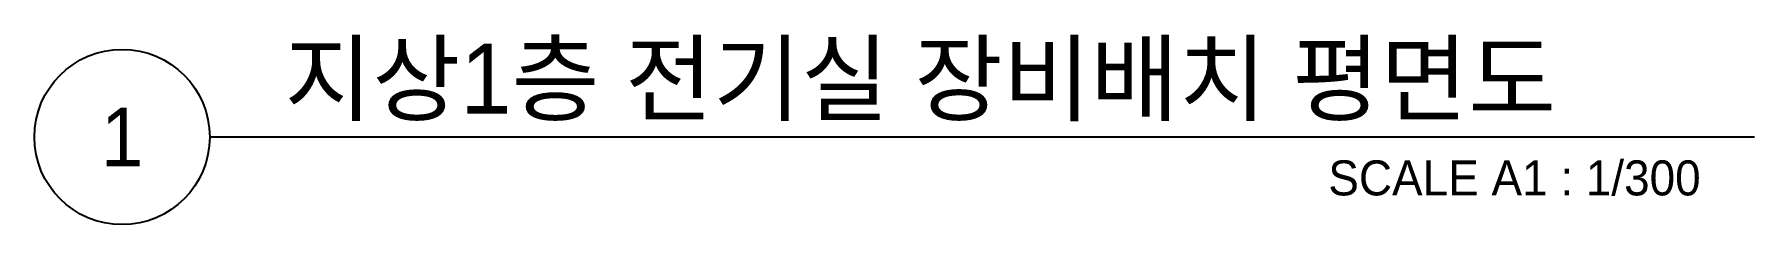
# Model space of a CAD drawing. Header units: millimetres. Extents: x 89978 to 501025, y -351975 to 837171.
# Drawn here: x 89978 to 134122, y -347550 to -342665 of the extents above; entities that cross this region are included whole.
import ezdxf
from ezdxf.enums import TextEntityAlignment as Align

# ---------------------------------------------------------------- set-up
doc = ezdxf.new("R2010")
doc.units = ezdxf.units.MM
doc.header["$LTSCALE"] = 150
doc.layers.add('-----41 Drawing Title', color=2, linetype='Continuous')
doc.styles.add('ELEC', font='')
doc.styles.get('ELEC').set_extended_font_data('Dotum')

msp = doc.modelspace()

# ---------------------------------------------------------------- linework, layer by layer
at = {"layer": '-----41 Drawing Title', "color": 7}
msp.add_line((134122.5, -345300), (94477.5, -345300), dxfattribs=at)
msp.add_circle((92227.5, -345300), 2250, dxfattribs=at)

# ---------------------------------------------------------------- texts
at = {"layer": '-----41 Drawing Title', "color": 2, "style": 'ELEC'}
msp.add_text('지상1층 전기실 장비배치 평면도', height=1800, dxfattribs=at).set_placement((96394.7, -344700))
at = {"layer": '-----41 Drawing Title', "color": 7, "style": 'ELEC'}
msp.add_text('1', height=1500, dxfattribs=at).set_placement((92227.5, -345300), align=Align.MIDDLE)
at = {"layer": '-----41 Drawing Title', "style": 'ELEC'}
msp.add_text('SCALE A1 : 1/300', height=900, dxfattribs=at).set_placement((132737.9, -346800), align=Align.RIGHT)

doc.saveas('drawing.dxf')
